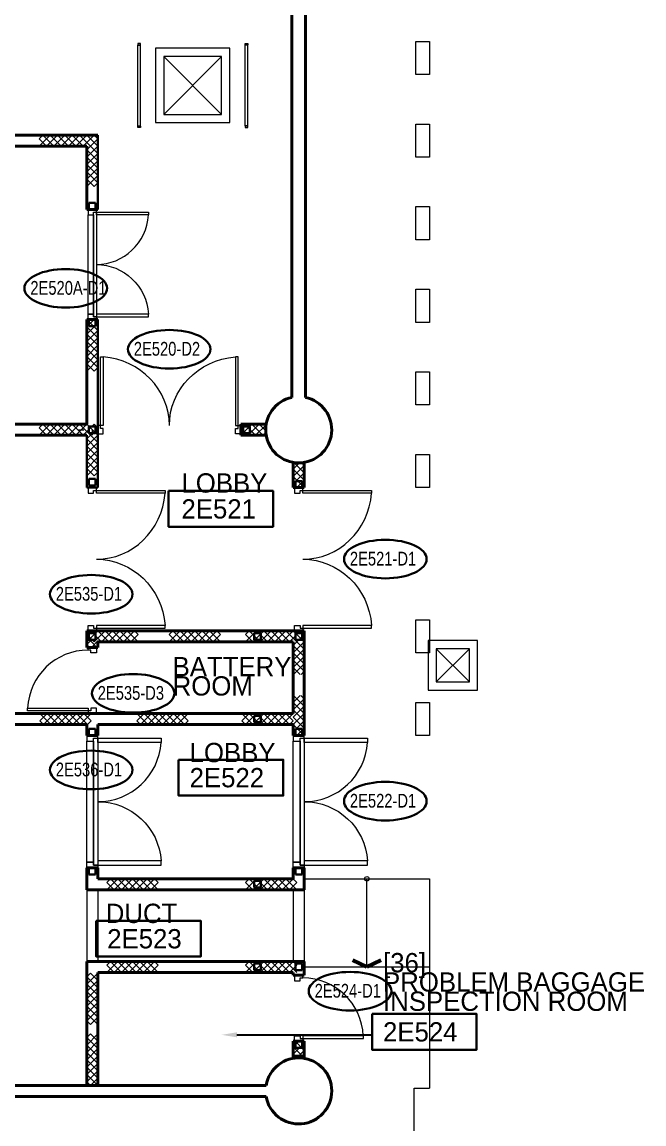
# Model space of a CAD drawing. Header units: metres. Extents: x 1807 to 3745, y 842 to 1968.
# Drawn here: x 3372.97 to 3384.27, y 1391.4 to 1411.4 of the extents above; entities that cross this region are included whole.
import ezdxf
from ezdxf import colors
from ezdxf.entities.mleader import LeaderData, LeaderLine
from ezdxf.enums import TextEntityAlignment as Align
from ezdxf.math import Vec2, Vec3

# ---------------------------------------------------------------- set-up
doc = ezdxf.new("R2010")
doc.units = ezdxf.units.M
doc.header["$MEASUREMENT"] = 0
doc.linetypes.add('DGN1', pattern=[7.299439, 0, -7.299439])
doc.layers.get('0').update_dxf_attribs({"lineweight": 0})
for name, color, linetype, lineweight in [('Level 1', 7, 'Continuous', 0), ('Level 31', 7, 'Continuous', 0), ('Level 33', 7, 'Continuous', 0), ('Primary Door', 7, 'Continuous', 0), ('TRIRIGA DOOR BOX', 7, 'Continuous', 0)]:
    doc.layers.add(name, color=color, linetype=linetype, lineweight=lineweight)
doc.styles.add('Style-CHAR_FAST_FONT', font='CHAR_FAST_FONT.shx', dxfattribs={"height": 0.2})

# ---------------------------------------------------------------- blocks, each defined once
blk = doc.blocks.new('AnonymusCell_92')
at = {"layer": 'Primary Door', "color": 7, "linetype": 'Continuous', "lineweight": 30}
blk.add_ellipse((0, 0), major_axis=(0.75, 0), ratio=0.466667, dxfattribs=at)
at = {"layer": 'Primary Door', "color": 7, "linetype": 'Continuous', "lineweight": 30, "style": 'Style-CHAR_FAST_FONT', "width": 0.799986}
blk.add_text('2E520A-D1', height=0.25, dxfattribs=at).set_placement((-0.643, 0.133), align=Align.TOP_LEFT)
blk = doc.blocks.new('AnonymusCell_94')
at = {"layer": 'Primary Door', "color": 7, "linetype": 'Continuous', "lineweight": 30}
blk.add_ellipse((0, 0), major_axis=(0.75, 0), ratio=0.466667, dxfattribs=at)
at = {"layer": 'Primary Door', "color": 7, "linetype": 'Continuous', "lineweight": 30, "style": 'Style-CHAR_FAST_FONT', "width": 0.799986}
blk.add_text('2E520-D2', height=0.25, dxfattribs=at).set_placement((-0.643, 0.133), align=Align.TOP_LEFT)
blk = doc.blocks.new('AnonymusCell_114')
at = {"layer": 'Primary Door', "color": 7, "linetype": 'Continuous', "lineweight": 30}
blk.add_ellipse((0, 0), major_axis=(0.75, 0), ratio=0.466667, dxfattribs=at)
at = {"layer": 'Primary Door', "color": 7, "linetype": 'Continuous', "lineweight": 30, "style": 'Style-CHAR_FAST_FONT', "width": 0.799986}
blk.add_text('2E536-D1', height=0.25, dxfattribs=at).set_placement((-0.643, 0.133), align=Align.TOP_LEFT)
blk = doc.blocks.new('AnonymusCell_116')
at = {"layer": 'Primary Door', "color": 7, "linetype": 'Continuous', "lineweight": 30}
blk.add_ellipse((0, 0), major_axis=(0.75, 0), ratio=0.466667, dxfattribs=at)
at = {"layer": 'Primary Door', "color": 7, "linetype": 'Continuous', "lineweight": 30, "style": 'Style-CHAR_FAST_FONT', "width": 0.799986}
blk.add_text('2E522-D1', height=0.25, dxfattribs=at).set_placement((-0.643, 0.133), align=Align.TOP_LEFT)
blk = doc.blocks.new('AnonymusCell_118')
at = {"layer": 'Primary Door', "color": 7, "linetype": 'Continuous', "lineweight": 30}
blk.add_ellipse((0, 0), major_axis=(0.75, 0), ratio=0.466667, dxfattribs=at)
at = {"layer": 'Primary Door', "color": 7, "linetype": 'Continuous', "lineweight": 30, "style": 'Style-CHAR_FAST_FONT', "width": 0.799986}
blk.add_text('2E521-D1', height=0.25, dxfattribs=at).set_placement((-0.643, 0.133), align=Align.TOP_LEFT)
blk = doc.blocks.new('AnonymusCell_120')
at = {"layer": 'Primary Door', "color": 7, "linetype": 'Continuous', "lineweight": 30}
blk.add_ellipse((0, 0), major_axis=(0.75, 0), ratio=0.466667, dxfattribs=at)
at = {"layer": 'Primary Door', "color": 7, "linetype": 'Continuous', "lineweight": 30, "style": 'Style-CHAR_FAST_FONT', "width": 0.799986}
blk.add_text('2E535-D1', height=0.25, dxfattribs=at).set_placement((-0.643, 0.133), align=Align.TOP_LEFT)
blk = doc.blocks.new('AnonymusCell_122')
at = {"layer": 'Primary Door', "color": 7, "linetype": 'Continuous', "lineweight": 30}
blk.add_ellipse((0, 0), major_axis=(0.75, 0), ratio=0.466667, dxfattribs=at)
at = {"layer": 'Primary Door', "color": 7, "linetype": 'Continuous', "lineweight": 30, "style": 'Style-CHAR_FAST_FONT', "width": 0.799986}
blk.add_text('2E535-D3', height=0.25, dxfattribs=at).set_placement((-0.643, 0.133), align=Align.TOP_LEFT)
blk = doc.blocks.new('AnonymusCell_124')
at = {"layer": 'Primary Door', "color": 7, "linetype": 'Continuous', "lineweight": 30}
blk.add_ellipse((0, 0), major_axis=(0.75, 0), ratio=0.466667, dxfattribs=at)
at = {"layer": 'Primary Door', "color": 7, "linetype": 'Continuous', "lineweight": 30, "style": 'Style-CHAR_FAST_FONT', "width": 0.799986}
blk.add_text('2E524-D1', height=0.25, dxfattribs=at).set_placement((-0.643, 0.133), align=Align.TOP_LEFT)

msp = doc.modelspace()

# ---------------------------------------------------------------- linework, layer by layer
at = {"layer": 'Level 1', "color": 7, "linetype": 'Continuous', "lineweight": 40}
for p, q in [((3377.875, 1404.587), (3377.875, 1415.413)), ((3378.125, 1415.413), (3378.125, 1404.587)), ((3374.35, 1409.35), (3365.15, 1409.35)), ((3374.15, 1409.15), (3365.35, 1409.15)), ((3374.15, 1408), (3374.15, 1409.15)), ((3374.15, 1408), (3374.35, 1408)), ((3374.15, 1404.1), (3374.15, 1406)), ((3374.15, 1406), (3374.35, 1406)), ((3366.6, 1404.1), (3374.15, 1404.1)), ((3376.95, 1404.1), (3376.95, 1403.9)), ((3377.4, 1404.1), (3376.95, 1404.1)), ((3377.4, 1404.1), (3377.4, 1403.9)), ((3366.6, 1403.9), (3374.15, 1403.9)), ((3377.4, 1403.9), (3376.95, 1403.9)), ((3377.9, 1403.4), (3378.1, 1403.4)), ((3377.9, 1403.4), (3377.9, 1402.95)), ((3378.1, 1403.4), (3378.1, 1402.95)), ((3377.9, 1402.95), (3378.1, 1402.95)), ((3374.15, 1400.35), (3374.15, 1400.05)), ((3374.15, 1400.35), (3378.1, 1400.35)), ((3378.1, 1400.35), (3378.1, 1398.45)), ((3374.35, 1400.15), (3374.35, 1400.05)), ((3374.35, 1400.15), (3377.9, 1400.15)), ((3377.9, 1400.15), (3377.9, 1398.85)), ((3374.15, 1400.05), (3374.35, 1400.05)), ((3356.35, 1398.85), (3374.487, 1398.85)), ((3374.35, 1398.85), (3377.9, 1398.85)), ((3356.15, 1398.65), (3374.15, 1398.65)), ((3374.15, 1398.65), (3374.15, 1398.45)), ((3374.35, 1398.65), (3377.9, 1398.65)), ((3374.35, 1398.65), (3374.35, 1398.45)), ((3377.9, 1398.65), (3377.9, 1398.45)), ((3374.15, 1398.45), (3374.35, 1398.45)), ((3377.9, 1398.45), (3378.1, 1398.45)), ((3374.15, 1396.05), (3374.35, 1396.05)), ((3374.15, 1395.65), (3374.15, 1396.05)), ((3374.35, 1396.05), (3374.35, 1395.85)), ((3377.9, 1396.05), (3378.1, 1396.05)), ((3377.9, 1396.05), (3377.9, 1395.85)), ((3378.1, 1396.05), (3378.1, 1395.65)), ((3374.35, 1395.85), (3377.9, 1395.85)), ((3374.15, 1395.65), (3378.1, 1395.65)), ((3374.15, 1394.35), (3378.1, 1394.35)), ((3374.15, 1392.1), (3374.15, 1394.35)), ((3378.1, 1394.35), (3378.1, 1394.1)), ((3374.35, 1394.15), (3377.9, 1394.15)), ((3374.35, 1392.1), (3374.35, 1394.15)), ((3377.9, 1394.15), (3377.9, 1394.1)), ((3377.9, 1394.1), (3378.1, 1394.1)), ((3378.1, 1392.9), (3377.9, 1392.9)), ((3377.9, 1392.6), (3377.9, 1392.9)), ((3378.1, 1392.6), (3378.1, 1392.9)), ((3377.9, 1392.631), (3378.1, 1392.631)), ((3378.1, 1392.6), (3377.9, 1392.6)), ((3377.408, 1392.1), (3366.592, 1392.1)), ((3374.35, 1392.1), (3374.15, 1392.1)), ((3377.408, 1391.9), (3366.592, 1391.9))]:
    msp.add_line(p, q, dxfattribs=at)
at = {"layer": 'Level 1', "color": 7, "linetype": 'Continuous', "lineweight": 13}
for p, q in [((3375.125, 1411.012), (3375.075, 1411.012)), ((3375.075, 1411.012), (3375.075, 1410.987)), ((3375.075, 1410.987), (3375.125, 1410.987)), ((3375.075, 1409.517), (3375.075, 1410.982)), ((3375.075, 1410.982), (3375.125, 1410.982)), ((3375.125, 1410.987), (3375.125, 1411.012)), ((3375.125, 1409.517), (3375.125, 1410.982)), ((3376.75, 1410.925), (3375.4, 1410.925)), ((3375.4, 1410.925), (3375.4, 1409.575)), ((3376.75, 1409.575), (3376.75, 1410.925)), ((3377.025, 1410.987), (3377.025, 1411.012)), ((3377.025, 1411.012), (3377.075, 1411.012)), ((3377.075, 1410.987), (3377.025, 1410.987)), ((3377.025, 1409.517), (3377.025, 1410.982)), ((3377.075, 1410.982), (3377.025, 1410.982)), ((3377.075, 1411.012), (3377.075, 1410.987)), ((3377.075, 1409.517), (3377.075, 1410.982)), ((3376.6, 1410.775), (3375.55, 1410.775)), ((3375.55, 1410.775), (3375.55, 1409.725)), ((3376.6, 1409.725), (3376.6, 1410.775)), ((3375.55, 1409.725), (3376.6, 1409.725)), ((3375.075, 1409.517), (3375.125, 1409.517)), ((3375.075, 1409.512), (3375.125, 1409.512)), ((3375.075, 1409.487), (3375.075, 1409.512)), ((3375.125, 1409.487), (3375.075, 1409.487)), ((3375.125, 1409.512), (3375.125, 1409.487)), ((3375.4, 1409.575), (3376.75, 1409.575)), ((3377.075, 1409.517), (3377.025, 1409.517)), ((3377.075, 1409.512), (3377.025, 1409.512)), ((3377.025, 1409.512), (3377.025, 1409.487)), ((3377.025, 1409.487), (3377.075, 1409.487)), ((3377.075, 1409.487), (3377.075, 1409.512)), ((3381.1, 1400.025), (3380.5, 1400.025)), ((3380.5, 1400.025), (3380.5, 1399.425)), ((3381.1, 1399.425), (3381.1, 1400.025)), ((3380.5, 1399.425), (3381.1, 1399.425))]:
    msp.add_line(p, q, dxfattribs=at)
at = {"layer": 'Level 1', "color": 7, "linetype": 'Continuous', "lineweight": 0}
for p, q in [((3380.125, 1411.05), (3380.375, 1411.05)), ((3380.125, 1410.45), (3380.125, 1411.05)), ((3380.375, 1411.05), (3380.375, 1410.45)), ((3376.6, 1409.725), (3375.55, 1410.775)), ((3375.55, 1409.725), (3376.6, 1410.775)), ((3380.375, 1410.45), (3380.125, 1410.45)), ((3380.125, 1409.55), (3380.375, 1409.55)), ((3380.125, 1408.95), (3380.125, 1409.55)), ((3380.375, 1409.55), (3380.375, 1408.95)), ((3373.283, 1409.15), (3373.483, 1409.35)), ((3373.35, 1409.35), (3373.283, 1409.283)), ((3373.283, 1409.283), (3373.417, 1409.15)), ((3373.55, 1409.15), (3373.35, 1409.35)), ((3373.417, 1409.15), (3373.617, 1409.35)), ((3373.483, 1409.35), (3373.683, 1409.15)), ((3373.75, 1409.35), (3373.55, 1409.15)), ((3373.617, 1409.35), (3373.817, 1409.15)), ((3373.683, 1409.15), (3373.883, 1409.35)), ((3373.95, 1409.15), (3373.75, 1409.35)), ((3373.817, 1409.15), (3374.017, 1409.35)), ((3373.883, 1409.35), (3374.083, 1409.15)), ((3374.15, 1409.35), (3373.95, 1409.15)), ((3374.017, 1409.35), (3374.217, 1409.15)), ((3374.083, 1409.15), (3374.217, 1409.283)), ((3374.15, 1409.35), (3374.35, 1409.15)), ((3374.283, 1409.35), (3374.15, 1409.217)), ((3374.217, 1409.283), (3374.15, 1409.35)), ((3374.15, 1409.083), (3374.35, 1409.283)), ((3374.35, 1409.283), (3374.283, 1409.35)), ((3374.15, 1409.217), (3374.35, 1409.017)), ((3374.35, 1409.15), (3374.15, 1408.95)), ((3374.35, 1408.883), (3374.15, 1409.083)), ((3374.35, 1409.017), (3374.15, 1408.817)), ((3374.15, 1408.95), (3374.35, 1408.75)), ((3374.15, 1408.683), (3374.35, 1408.883)), ((3380.375, 1408.95), (3380.125, 1408.95)), ((3374.15, 1408.817), (3374.35, 1408.617)), ((3374.35, 1408.75), (3374.15, 1408.55)), ((3374.35, 1408.483), (3374.15, 1408.683)), ((3374.35, 1408.617), (3374.15, 1408.417)), ((3374.15, 1408.55), (3374.283, 1408.417)), ((3374.283, 1408.417), (3374.35, 1408.483)), ((3374.325, 1408), (3374.175, 1408)), ((3374.175, 1408), (3374.175, 1407.9)), ((3374.325, 1408), (3374.175, 1408)), ((3374.175, 1408), (3374.175, 1407.9)), ((3374.175, 1407.9), (3374.275, 1407.9)), ((3374.175, 1407.9), (3374.275, 1407.9)), ((3374.175, 1406.1), (3374.175, 1407.9)), ((3374.175, 1407.9), (3374.275, 1407.9)), ((3374.275, 1407.9), (3374.275, 1407.95)), ((3374.275, 1407.95), (3374.325, 1407.95)), ((3374.275, 1407.9), (3374.275, 1407.95)), ((3374.275, 1407.95), (3374.325, 1407.95)), ((3374.275, 1406.05), (3374.275, 1407.95)), ((3374.275, 1407.95), (3374.325, 1407.95)), ((3374.275, 1407.9), (3374.275, 1406.1)), ((3374.325, 1407.95), (3374.325, 1408)), ((3374.325, 1407.95), (3374.325, 1408)), ((3374.325, 1407.95), (3375.273, 1407.95)), ((3374.325, 1407.9), (3374.325, 1407.95)), ((3374.325, 1407.95), (3374.325, 1406.05)), ((3375.273, 1407.9), (3374.325, 1407.9)), ((3375.273, 1407.95), (3375.273, 1407.9)), ((3380.125, 1408.05), (3380.375, 1408.05)), ((3380.125, 1407.45), (3380.125, 1408.05)), ((3380.375, 1408.05), (3380.375, 1407.45)), ((3380.375, 1407.45), (3380.125, 1407.45)), ((3380.125, 1406.55), (3380.375, 1406.55)), ((3380.125, 1405.95), (3380.125, 1406.55)), ((3380.375, 1406.55), (3380.375, 1405.95)), ((3374.175, 1406), (3374.175, 1406.1)), ((3374.175, 1406.1), (3374.275, 1406.1)), ((3374.175, 1406), (3374.175, 1406.1)), ((3374.175, 1406.1), (3374.275, 1406.1)), ((3374.275, 1406.1), (3374.175, 1406.1)), ((3374.275, 1406.1), (3374.275, 1406.05)), ((3374.275, 1406.1), (3374.275, 1406.05)), ((3375.273, 1406.1), (3374.325, 1406.1)), ((3374.325, 1406.1), (3374.325, 1406.05)), ((3375.273, 1406.05), (3375.273, 1406.1)), ((3374.15, 1406), (3374.35, 1405.8)), ((3374.283, 1406), (3374.15, 1405.867)), ((3374.15, 1405.733), (3374.35, 1405.933)), ((3374.325, 1406), (3374.175, 1406)), ((3374.325, 1406), (3374.175, 1406)), ((3374.275, 1406.05), (3374.325, 1406.05)), ((3374.275, 1406.05), (3374.325, 1406.05)), ((3374.325, 1406.05), (3374.275, 1406.05)), ((3374.35, 1405.933), (3374.283, 1406)), ((3374.325, 1406.05), (3374.325, 1406)), ((3374.325, 1406.05), (3375.273, 1406.05)), ((3374.325, 1406.05), (3374.325, 1406)), ((3380.375, 1405.95), (3380.125, 1405.95)), ((3374.15, 1405.867), (3374.35, 1405.667)), ((3374.35, 1405.8), (3374.15, 1405.6)), ((3374.35, 1405.533), (3374.15, 1405.733)), ((3374.35, 1405.667), (3374.15, 1405.467)), ((3374.15, 1405.6), (3374.35, 1405.4)), ((3374.15, 1405.333), (3374.35, 1405.533)), ((3374.15, 1405.467), (3374.35, 1405.267)), ((3374.35, 1405.4), (3374.15, 1405.2)), ((3374.35, 1405.133), (3374.15, 1405.333)), ((3374.4, 1404.075), (3374.4, 1405.323)), ((3374.4, 1405.323), (3374.45, 1405.323)), ((3374.45, 1405.323), (3374.45, 1404.075)), ((3376.9, 1405.323), (3376.85, 1405.323)), ((3376.85, 1405.323), (3376.85, 1404.075)), ((3376.9, 1404.075), (3376.9, 1405.323)), ((3374.35, 1405.267), (3374.15, 1405.067)), ((3374.15, 1405.2), (3374.283, 1405.067)), ((3374.283, 1405.067), (3374.35, 1405.133)), ((3380.125, 1405.05), (3380.375, 1405.05)), ((3380.125, 1404.45), (3380.125, 1405.05)), ((3380.375, 1405.05), (3380.375, 1404.45)), ((3380.375, 1404.45), (3380.125, 1404.45)), ((3373.283, 1403.9), (3373.483, 1404.1)), ((3373.35, 1404.1), (3373.283, 1404.033)), ((3373.55, 1403.9), (3373.35, 1404.1)), ((3373.417, 1403.9), (3373.617, 1404.1)), ((3373.483, 1404.1), (3373.683, 1403.9)), ((3373.75, 1404.1), (3373.55, 1403.9)), ((3373.617, 1404.1), (3373.817, 1403.9)), ((3373.683, 1403.9), (3373.883, 1404.1)), ((3373.95, 1403.9), (3373.75, 1404.1)), ((3373.817, 1403.9), (3374.017, 1404.1)), ((3373.883, 1404.1), (3374.083, 1403.9)), ((3374.15, 1404.1), (3373.95, 1403.9)), ((3374.017, 1404.1), (3374.217, 1403.9)), ((3374.15, 1404.1), (3374.35, 1403.9)), ((3374.283, 1404.1), (3374.15, 1403.967)), ((3374.217, 1404.033), (3374.15, 1404.1)), ((3374.35, 1404.033), (3374.283, 1404.1)), ((3374.35, 1404.075), (3374.35, 1403.925)), ((3374.4, 1404.075), (3374.35, 1404.075)), ((3374.4, 1404.025), (3374.4, 1404.075)), ((3374.45, 1404.075), (3374.4, 1404.075)), ((3376.85, 1404.075), (3376.9, 1404.075)), ((3376.9, 1404.025), (3376.9, 1404.075)), ((3376.9, 1404.075), (3376.95, 1404.075)), ((3376.95, 1403.9), (3377.15, 1404.1)), ((3377.017, 1404.1), (3376.95, 1404.033)), ((3376.95, 1404.075), (3376.95, 1403.925)), ((3377.217, 1403.9), (3377.017, 1404.1)), ((3377.083, 1403.9), (3377.283, 1404.1)), ((3377.15, 1404.1), (3377.35, 1403.9)), ((3377.4, 1404.083), (3377.217, 1403.9)), ((3377.283, 1404.1), (3377.4, 1403.983)), ((3373.283, 1404.033), (3373.417, 1403.9)), ((3374.083, 1403.9), (3374.217, 1404.033)), ((3374.15, 1403.833), (3374.35, 1404.033)), ((3374.15, 1403.967), (3374.35, 1403.767)), ((3374.35, 1403.9), (3374.15, 1403.7)), ((3374.35, 1403.925), (3374.45, 1403.925)), ((3374.45, 1404.025), (3374.4, 1404.025)), ((3374.45, 1403.925), (3374.45, 1404.025)), ((3376.85, 1403.925), (3376.85, 1404.025)), ((3376.85, 1404.025), (3376.9, 1404.025)), ((3376.95, 1403.925), (3376.85, 1403.925)), ((3376.95, 1404.033), (3377.083, 1403.9)), ((3377.35, 1403.9), (3377.4, 1403.95)), ((3374.35, 1403.633), (3374.15, 1403.833)), ((3374.35, 1403.767), (3374.15, 1403.567)), ((3374.15, 1403.7), (3374.35, 1403.5)), ((3374.15, 1403.433), (3374.35, 1403.633)), ((3374.15, 1403.567), (3374.35, 1403.367)), ((3374.35, 1403.5), (3374.15, 1403.3)), ((3380.125, 1403.55), (3380.375, 1403.55)), ((3380.125, 1402.95), (3380.125, 1403.55)), ((3380.375, 1403.55), (3380.375, 1402.95)), ((3374.35, 1403.233), (3374.15, 1403.433)), ((3374.35, 1403.367), (3374.15, 1403.167)), ((3374.15, 1403.3), (3374.283, 1403.167)), ((3377.9, 1403.283), (3378.017, 1403.4)), ((3377.9, 1403.15), (3378.1, 1403.35)), ((3378.1, 1403.083), (3377.9, 1403.283)), ((3377.917, 1403.4), (3378.1, 1403.217)), ((3378.1, 1403.35), (3378.05, 1403.4)), ((3374.283, 1403.167), (3374.35, 1403.233)), ((3378.1, 1403.217), (3377.9, 1403.017)), ((3378.1, 1402.95), (3377.9, 1403.15)), ((3377.967, 1402.95), (3378.1, 1403.083)), ((3374.325, 1402.95), (3374.175, 1402.95)), ((3374.175, 1402.95), (3374.175, 1402.85)), ((3374.275, 1402.85), (3374.275, 1402.9)), ((3374.275, 1402.9), (3374.325, 1402.9)), ((3374.325, 1402.9), (3374.325, 1402.95)), ((3374.325, 1402.9), (3375.573, 1402.9)), ((3374.325, 1402.85), (3374.325, 1402.9)), ((3375.573, 1402.9), (3375.573, 1402.85)), ((3377.9, 1403.017), (3377.967, 1402.95)), ((3378.075, 1402.95), (3377.925, 1402.95)), ((3377.925, 1402.95), (3377.925, 1402.85)), ((3378.025, 1402.85), (3378.025, 1402.9)), ((3378.025, 1402.9), (3378.075, 1402.9)), ((3378.075, 1402.9), (3378.075, 1402.95)), ((3378.075, 1402.9), (3379.323, 1402.9)), ((3378.075, 1402.85), (3378.075, 1402.9)), ((3379.323, 1402.9), (3379.323, 1402.85)), ((3380.375, 1402.95), (3380.125, 1402.95)), ((3374.175, 1402.85), (3374.275, 1402.85)), ((3375.573, 1402.85), (3374.325, 1402.85)), ((3377.925, 1402.85), (3378.025, 1402.85)), ((3379.323, 1402.85), (3378.075, 1402.85)), ((3380.125, 1400.55), (3380.375, 1400.55)), ((3380.125, 1399.95), (3380.125, 1400.55)), ((3380.375, 1400.55), (3380.375, 1399.95)), ((3374.15, 1400.15), (3374.35, 1400.35)), ((3374.217, 1400.35), (3374.15, 1400.283)), ((3374.15, 1400.283), (3374.283, 1400.15)), ((3374.175, 1400.35), (3374.175, 1400.45)), ((3374.175, 1400.45), (3374.275, 1400.45)), ((3374.325, 1400.35), (3374.175, 1400.35)), ((3374.417, 1400.15), (3374.217, 1400.35)), ((3374.275, 1400.45), (3374.275, 1400.4)), ((3374.275, 1400.4), (3374.325, 1400.4)), ((3374.283, 1400.15), (3374.483, 1400.35)), ((3375.573, 1400.45), (3374.325, 1400.45)), ((3374.325, 1400.45), (3374.325, 1400.4)), ((3374.325, 1400.4), (3374.325, 1400.35)), ((3374.325, 1400.4), (3375.573, 1400.4)), ((3374.35, 1400.35), (3374.55, 1400.15)), ((3374.617, 1400.35), (3374.417, 1400.15)), ((3374.483, 1400.35), (3374.683, 1400.15)), ((3374.55, 1400.15), (3374.75, 1400.35)), ((3374.817, 1400.15), (3374.617, 1400.35)), ((3374.683, 1400.15), (3374.883, 1400.35)), ((3374.75, 1400.35), (3374.95, 1400.15)), ((3375.017, 1400.35), (3374.817, 1400.15)), ((3374.883, 1400.35), (3375.083, 1400.15)), ((3374.95, 1400.15), (3375.083, 1400.283)), ((3375.083, 1400.283), (3375.017, 1400.35)), ((3375.573, 1400.4), (3375.573, 1400.45)), ((3375.644, 1400.15), (3375.844, 1400.35)), ((3375.711, 1400.35), (3375.644, 1400.283)), ((3375.644, 1400.283), (3375.778, 1400.15)), ((3375.911, 1400.15), (3375.711, 1400.35)), ((3375.778, 1400.15), (3375.978, 1400.35)), ((3375.844, 1400.35), (3376.044, 1400.15)), ((3376.111, 1400.35), (3375.911, 1400.15)), ((3375.978, 1400.35), (3376.178, 1400.15)), ((3376.044, 1400.15), (3376.244, 1400.35)), ((3376.311, 1400.15), (3376.111, 1400.35)), ((3376.178, 1400.15), (3376.378, 1400.35)), ((3376.244, 1400.35), (3376.444, 1400.15)), ((3376.511, 1400.35), (3376.311, 1400.15)), ((3376.378, 1400.35), (3376.578, 1400.15)), ((3376.444, 1400.15), (3376.578, 1400.283)), ((3376.578, 1400.283), (3376.511, 1400.35)), ((3377.033, 1400.15), (3377.233, 1400.35)), ((3377.1, 1400.35), (3377.033, 1400.283)), ((3377.033, 1400.283), (3377.167, 1400.15)), ((3377.3, 1400.15), (3377.1, 1400.35)), ((3377.167, 1400.15), (3377.367, 1400.35)), ((3377.233, 1400.35), (3377.433, 1400.15)), ((3377.5, 1400.35), (3377.3, 1400.15)), ((3377.367, 1400.35), (3377.567, 1400.15)), ((3377.433, 1400.15), (3377.633, 1400.35)), ((3377.7, 1400.15), (3377.5, 1400.35)), ((3377.567, 1400.15), (3377.767, 1400.35)), ((3377.633, 1400.35), (3377.833, 1400.15)), ((3377.9, 1400.35), (3377.7, 1400.15)), ((3377.767, 1400.35), (3377.967, 1400.15)), ((3377.833, 1400.15), (3377.967, 1400.283)), ((3377.967, 1400.283), (3377.9, 1400.35)), ((3377.9, 1400.35), (3378.1, 1400.15)), ((3378.033, 1400.35), (3377.9, 1400.217)), ((3377.9, 1400.083), (3378.1, 1400.283)), ((3377.925, 1400.35), (3377.925, 1400.45)), ((3377.925, 1400.45), (3378.025, 1400.45)), ((3378.075, 1400.35), (3377.925, 1400.35)), ((3378.025, 1400.45), (3378.025, 1400.4)), ((3378.025, 1400.4), (3378.075, 1400.4)), ((3378.1, 1400.283), (3378.033, 1400.35)), ((3379.323, 1400.45), (3378.075, 1400.45)), ((3378.075, 1400.45), (3378.075, 1400.4)), ((3378.075, 1400.4), (3378.075, 1400.35)), ((3378.075, 1400.4), (3379.323, 1400.4)), ((3379.323, 1400.4), (3379.323, 1400.45)), ((3374.217, 1400.167), (3374.15, 1400.1)), ((3374.15, 1400.1), (3374.2, 1400.05)), ((3374.333, 1400.05), (3374.217, 1400.167)), ((3374.233, 1400.05), (3374.35, 1400.167)), ((3377.9, 1400.217), (3378.1, 1400.017)), ((3378.1, 1400.15), (3377.9, 1399.95)), ((3378.1, 1399.883), (3377.9, 1400.083)), ((3381.25, 1400.175), (3380.35, 1400.175)), ((3380.35, 1400.175), (3380.35, 1399.275)), ((3381.25, 1399.275), (3381.25, 1400.175)), ((3374.175, 1400.05), (3374.325, 1400.05)), ((3374.175, 1400), (3374.175, 1400.05)), ((3374.225, 1400), (3374.175, 1400)), ((3374.225, 1399.95), (3374.225, 1400)), ((3374.325, 1399.95), (3374.225, 1399.95)), ((3374.325, 1400.05), (3374.325, 1399.95)), ((3378.1, 1400.017), (3377.9, 1399.817)), ((3377.9, 1399.95), (3378.1, 1399.75)), ((3377.9, 1399.683), (3378.1, 1399.883)), ((3380.375, 1399.95), (3380.125, 1399.95)), ((3380.5, 1399.425), (3381.1, 1400.025)), ((3381.1, 1399.425), (3380.5, 1400.025)), ((3377.9, 1399.817), (3378.1, 1399.617)), ((3378.025, 1399.558), (3377.9, 1399.683)), ((3378.1, 1399.75), (3377.908, 1399.558)), ((3378.1, 1399.617), (3378.042, 1399.558)), ((3380.35, 1399.275), (3381.25, 1399.275)), ((3377.9, 1399.05), (3378.026, 1399.176)), ((3378.1, 1399.117), (3377.9, 1398.917)), ((3378.1, 1398.983), (3377.907, 1399.176)), ((3378.04, 1399.176), (3378.1, 1399.117)), ((3373.075, 1398.9), (3373.075, 1398.95)), ((3373.075, 1398.95), (3374.175, 1398.95)), ((3374.175, 1398.9), (3373.075, 1398.9)), ((3374.175, 1398.95), (3374.175, 1398.9)), ((3374.225, 1398.9), (3374.175, 1398.9)), ((3374.175, 1398.9), (3374.175, 1398.85)), ((3374.325, 1398.95), (3374.225, 1398.95)), ((3374.225, 1398.95), (3374.225, 1398.9)), ((3374.325, 1398.85), (3374.325, 1398.95)), ((3378.1, 1398.85), (3377.9, 1399.05)), ((3377.9, 1398.783), (3378.1, 1398.983)), ((3377.9, 1398.917), (3378.1, 1398.717)), ((3380.125, 1399.05), (3380.375, 1399.05)), ((3380.125, 1398.45), (3380.125, 1399.05)), ((3380.375, 1399.05), (3380.375, 1398.45)), ((3373.429, 1398.85), (3373.296, 1398.717)), ((3373.496, 1398.65), (3373.296, 1398.85)), ((3373.296, 1398.717), (3373.363, 1398.65)), ((3373.363, 1398.65), (3373.563, 1398.85)), ((3373.629, 1398.65), (3373.429, 1398.85)), ((3373.696, 1398.85), (3373.496, 1398.65)), ((3373.563, 1398.85), (3373.763, 1398.65)), ((3373.829, 1398.85), (3373.629, 1398.65)), ((3373.896, 1398.65), (3373.696, 1398.85)), ((3373.763, 1398.65), (3373.963, 1398.85)), ((3374.029, 1398.65), (3373.829, 1398.85)), ((3374.096, 1398.85), (3373.896, 1398.65)), ((3373.963, 1398.85), (3374.163, 1398.65)), ((3374.229, 1398.85), (3374.029, 1398.65)), ((3374.229, 1398.717), (3374.096, 1398.85)), ((3374.163, 1398.65), (3374.229, 1398.717)), ((3374.175, 1398.85), (3374.325, 1398.85)), ((3375.19, 1398.85), (3375.057, 1398.717)), ((3375.257, 1398.65), (3375.057, 1398.85)), ((3375.057, 1398.717), (3375.124, 1398.65)), ((3375.124, 1398.65), (3375.324, 1398.85)), ((3375.39, 1398.65), (3375.19, 1398.85)), ((3375.457, 1398.85), (3375.257, 1398.65)), ((3375.324, 1398.85), (3375.524, 1398.65)), ((3375.59, 1398.85), (3375.39, 1398.65)), ((3375.657, 1398.65), (3375.457, 1398.85)), ((3375.524, 1398.65), (3375.724, 1398.85)), ((3375.79, 1398.65), (3375.59, 1398.85)), ((3375.857, 1398.85), (3375.657, 1398.65)), ((3375.724, 1398.85), (3375.924, 1398.65)), ((3375.99, 1398.85), (3375.79, 1398.65)), ((3375.99, 1398.717), (3375.857, 1398.85)), ((3375.924, 1398.65), (3375.99, 1398.717)), ((3377.1, 1398.85), (3376.967, 1398.717)), ((3377.167, 1398.65), (3376.967, 1398.85)), ((3376.967, 1398.717), (3377.033, 1398.65)), ((3377.033, 1398.65), (3377.233, 1398.85)), ((3377.3, 1398.65), (3377.1, 1398.85)), ((3377.367, 1398.85), (3377.167, 1398.65)), ((3377.233, 1398.85), (3377.433, 1398.65)), ((3377.5, 1398.85), (3377.3, 1398.65)), ((3377.567, 1398.65), (3377.367, 1398.85)), ((3377.433, 1398.65), (3377.633, 1398.85)), ((3377.7, 1398.65), (3377.5, 1398.85)), ((3377.767, 1398.85), (3377.567, 1398.65)), ((3377.633, 1398.85), (3377.833, 1398.65)), ((3377.9, 1398.85), (3377.7, 1398.65)), ((3377.9, 1398.717), (3377.767, 1398.85)), ((3377.833, 1398.65), (3377.9, 1398.717)), ((3377.9, 1398.65), (3378.1, 1398.85)), ((3378.1, 1398.583), (3377.9, 1398.783)), ((3378.1, 1398.717), (3377.9, 1398.517)), ((3378.1, 1398.45), (3377.9, 1398.65)), ((3377.9, 1398.517), (3377.967, 1398.45)), ((3377.967, 1398.45), (3378.1, 1398.583)), ((3374.35, 1398.45), (3374.15, 1398.45)), ((3374.15, 1398.45), (3374.15, 1398.35)), ((3374.35, 1398.45), (3374.15, 1398.45)), ((3374.15, 1398.45), (3374.15, 1398.35)), ((3374.15, 1398.35), (3374.275, 1398.35)), ((3374.15, 1398.35), (3374.275, 1398.35)), ((3374.15, 1396.15), (3374.15, 1398.35)), ((3374.15, 1398.35), (3374.275, 1398.35)), ((3374.275, 1398.35), (3374.275, 1398.4)), ((3374.275, 1398.4), (3374.35, 1398.4)), ((3374.275, 1398.35), (3374.275, 1398.4)), ((3374.275, 1398.4), (3374.35, 1398.4)), ((3374.275, 1396.1), (3374.275, 1398.4)), ((3374.275, 1398.4), (3374.35, 1398.4)), ((3374.275, 1398.35), (3374.275, 1396.15)), ((3374.35, 1398.4), (3374.35, 1398.45)), ((3374.35, 1398.4), (3374.35, 1398.45)), ((3374.35, 1398.4), (3375.5, 1398.4)), ((3374.35, 1398.325), (3374.35, 1398.4)), ((3374.35, 1398.4), (3374.35, 1396.1)), ((3375.5, 1398.325), (3374.35, 1398.325)), ((3375.5, 1398.4), (3375.5, 1398.325)), ((3378.1, 1398.45), (3377.9, 1398.45)), ((3377.9, 1398.45), (3377.9, 1398.35)), ((3378.1, 1398.45), (3377.9, 1398.45)), ((3377.9, 1398.45), (3377.9, 1398.35)), ((3377.9, 1398.35), (3378.025, 1398.35)), ((3377.9, 1398.35), (3378.025, 1398.35)), ((3377.9, 1396.15), (3377.9, 1398.35)), ((3377.9, 1398.35), (3378.025, 1398.35)), ((3378.025, 1398.35), (3378.025, 1398.4)), ((3378.025, 1398.4), (3378.1, 1398.4)), ((3378.025, 1398.35), (3378.025, 1398.4)), ((3378.025, 1398.4), (3378.1, 1398.4)), ((3378.025, 1396.1), (3378.025, 1398.4)), ((3378.025, 1398.4), (3378.1, 1398.4)), ((3378.025, 1398.35), (3378.025, 1396.15)), ((3378.1, 1398.4), (3378.1, 1398.45)), ((3378.1, 1398.4), (3378.1, 1398.45)), ((3378.1, 1398.4), (3379.25, 1398.4)), ((3378.1, 1398.325), (3378.1, 1398.4)), ((3378.1, 1398.4), (3378.1, 1396.1)), ((3379.25, 1398.325), (3378.1, 1398.325)), ((3379.25, 1398.4), (3379.25, 1398.325)), ((3380.375, 1398.45), (3380.125, 1398.45)), ((3374.15, 1396.05), (3374.15, 1396.15)), ((3374.15, 1396.15), (3374.275, 1396.15)), ((3374.15, 1396.05), (3374.15, 1396.15)), ((3374.15, 1396.15), (3374.275, 1396.15)), ((3374.275, 1396.15), (3374.15, 1396.15)), ((3374.275, 1396.15), (3374.275, 1396.1)), ((3374.275, 1396.15), (3374.275, 1396.1)), ((3374.275, 1396.1), (3374.35, 1396.1)), ((3374.275, 1396.1), (3374.35, 1396.1)), ((3374.35, 1396.1), (3374.275, 1396.1)), ((3375.5, 1396.175), (3374.35, 1396.175)), ((3374.35, 1396.175), (3374.35, 1396.1)), ((3374.35, 1396.1), (3374.35, 1396.05)), ((3374.35, 1396.1), (3375.5, 1396.1)), ((3374.35, 1396.1), (3374.35, 1396.05)), ((3375.5, 1396.1), (3375.5, 1396.175)), ((3377.9, 1396.05), (3377.9, 1396.15)), ((3377.9, 1396.15), (3378.025, 1396.15)), ((3377.9, 1396.05), (3377.9, 1396.15)), ((3377.9, 1396.15), (3378.025, 1396.15)), ((3378.025, 1396.15), (3377.9, 1396.15)), ((3378.025, 1396.15), (3378.025, 1396.1)), ((3378.025, 1396.15), (3378.025, 1396.1)), ((3378.025, 1396.1), (3378.1, 1396.1)), ((3378.025, 1396.1), (3378.1, 1396.1)), ((3378.1, 1396.1), (3378.025, 1396.1)), ((3379.25, 1396.175), (3378.1, 1396.175)), ((3378.1, 1396.175), (3378.1, 1396.1)), ((3378.1, 1396.1), (3378.1, 1396.05)), ((3378.1, 1396.1), (3379.25, 1396.1)), ((3378.1, 1396.1), (3378.1, 1396.05)), ((3379.25, 1396.1), (3379.25, 1396.175)), ((3374.35, 1396.05), (3374.15, 1396.05)), ((3374.35, 1396.05), (3374.15, 1396.05)), ((3378.1, 1396.05), (3377.9, 1396.05)), ((3378.1, 1396.05), (3377.9, 1396.05)), ((3374.514, 1395.65), (3374.714, 1395.85)), ((3374.581, 1395.85), (3374.514, 1395.783)), ((3374.514, 1395.783), (3374.647, 1395.65)), ((3374.781, 1395.65), (3374.581, 1395.85)), ((3374.647, 1395.65), (3374.847, 1395.85)), ((3374.714, 1395.85), (3374.914, 1395.65)), ((3374.981, 1395.85), (3374.781, 1395.65)), ((3374.847, 1395.85), (3375.047, 1395.65)), ((3374.914, 1395.65), (3375.114, 1395.85)), ((3375.181, 1395.65), (3374.981, 1395.85)), ((3375.047, 1395.65), (3375.247, 1395.85)), ((3375.114, 1395.85), (3375.314, 1395.65)), ((3375.381, 1395.85), (3375.181, 1395.65)), ((3375.247, 1395.85), (3375.447, 1395.65)), ((3375.314, 1395.65), (3375.447, 1395.783)), ((3375.447, 1395.783), (3375.381, 1395.85)), ((3377.033, 1395.65), (3377.233, 1395.85)), ((3377.1, 1395.85), (3377.033, 1395.783)), ((3377.033, 1395.783), (3377.167, 1395.65)), ((3377.3, 1395.65), (3377.1, 1395.85)), ((3377.167, 1395.65), (3377.367, 1395.85)), ((3377.233, 1395.85), (3377.433, 1395.65)), ((3377.5, 1395.85), (3377.3, 1395.65)), ((3377.367, 1395.85), (3377.567, 1395.65)), ((3377.433, 1395.65), (3377.633, 1395.85)), ((3377.7, 1395.65), (3377.5, 1395.85)), ((3377.567, 1395.65), (3377.767, 1395.85)), ((3377.633, 1395.85), (3377.833, 1395.65)), ((3377.9, 1395.85), (3377.7, 1395.65)), ((3377.767, 1395.85), (3377.967, 1395.65)), ((3377.833, 1395.65), (3377.967, 1395.783)), ((3377.967, 1395.783), (3377.9, 1395.85)), ((3378.1, 1395.85), (3380.375, 1395.85)), ((3379.238, 1394.25), (3379.238, 1395.85)), ((3380.375, 1395.85), (3380.375, 1392.05)), ((3374.15, 1395.65), (3374.15, 1394.35)), ((3374.35, 1395.65), (3374.35, 1394.35)), ((3377.9, 1395.65), (3377.9, 1394.35)), ((3378.1, 1395.65), (3378.1, 1394.35)), ((3374.514, 1394.15), (3374.714, 1394.35)), ((3374.581, 1394.35), (3374.514, 1394.283)), ((3374.514, 1394.283), (3374.647, 1394.15)), ((3374.781, 1394.15), (3374.581, 1394.35)), ((3374.647, 1394.15), (3374.847, 1394.35)), ((3374.714, 1394.35), (3374.914, 1394.15)), ((3374.981, 1394.35), (3374.781, 1394.15)), ((3374.847, 1394.35), (3375.047, 1394.15)), ((3374.914, 1394.15), (3375.114, 1394.35)), ((3375.181, 1394.15), (3374.981, 1394.35)), ((3375.047, 1394.15), (3375.247, 1394.35)), ((3375.114, 1394.35), (3375.314, 1394.15)), ((3375.381, 1394.35), (3375.181, 1394.15)), ((3375.247, 1394.35), (3375.447, 1394.15)), ((3375.314, 1394.15), (3375.447, 1394.283)), ((3375.447, 1394.283), (3375.381, 1394.35)), ((3377.033, 1394.15), (3377.233, 1394.35)), ((3377.1, 1394.35), (3377.033, 1394.283)), ((3377.033, 1394.283), (3377.167, 1394.15)), ((3377.3, 1394.15), (3377.1, 1394.35)), ((3377.167, 1394.15), (3377.367, 1394.35)), ((3377.233, 1394.35), (3377.433, 1394.15)), ((3377.5, 1394.35), (3377.3, 1394.15)), ((3377.367, 1394.35), (3377.567, 1394.15)), ((3377.433, 1394.15), (3377.633, 1394.35)), ((3377.7, 1394.15), (3377.5, 1394.35)), ((3377.567, 1394.15), (3377.767, 1394.35)), ((3377.633, 1394.35), (3377.833, 1394.15)), ((3377.9, 1394.35), (3377.7, 1394.15)), ((3377.767, 1394.35), (3377.967, 1394.15)), ((3377.833, 1394.15), (3377.967, 1394.283)), ((3377.967, 1394.283), (3377.9, 1394.35)), ((3374.217, 1394.137), (3374.15, 1394.07)), ((3374.15, 1393.937), (3374.35, 1394.137)), ((3374.15, 1394.07), (3374.35, 1393.87)), ((3374.35, 1394.003), (3374.217, 1394.137)), ((3378.075, 1394.1), (3377.925, 1394.1)), ((3377.925, 1394.1), (3377.925, 1394)), ((3378.075, 1394.05), (3378.075, 1394.1)), ((3378.1, 1394.25), (3380.375, 1394.25)), ((3374.15, 1393.803), (3374.35, 1394.003)), ((3374.35, 1393.737), (3374.15, 1393.937)), ((3374.35, 1393.87), (3374.15, 1393.67)), ((3377.925, 1394), (3378.025, 1394)), ((3378.025, 1394), (3378.025, 1394.05)), ((3378.025, 1394.05), (3378.075, 1394.05)), ((3374.35, 1393.603), (3374.15, 1393.803)), ((3374.15, 1393.537), (3374.35, 1393.737)), ((3374.15, 1393.67), (3374.35, 1393.47)), ((3374.15, 1393.403), (3374.35, 1393.603)), ((3374.35, 1393.337), (3374.15, 1393.537)), ((3374.35, 1393.47), (3374.15, 1393.27)), ((3374.35, 1393.203), (3374.15, 1393.403)), ((3374.15, 1393.27), (3374.217, 1393.203)), ((3374.217, 1393.203), (3374.35, 1393.337)), ((3374.217, 1393.033), (3374.15, 1392.967)), ((3374.15, 1392.833), (3374.35, 1393.033)), ((3374.15, 1392.967), (3374.35, 1392.767)), ((3374.15, 1392.7), (3374.35, 1392.9)), ((3374.35, 1392.9), (3374.217, 1393.033)), ((3377.9, 1392.8), (3378, 1392.9)), ((3377.925, 1392.9), (3377.925, 1393)), ((3377.925, 1393), (3378.025, 1393)), ((3378.075, 1392.9), (3377.925, 1392.9)), ((3378.1, 1392.733), (3377.933, 1392.9)), ((3378.025, 1393), (3378.025, 1392.95)), ((3378.025, 1392.95), (3378.075, 1392.95)), ((3378.067, 1392.9), (3378.1, 1392.867)), ((3379.175, 1393), (3378.075, 1393)), ((3378.075, 1393), (3378.075, 1392.95)), ((3378.075, 1392.95), (3378.075, 1392.9)), ((3378.075, 1392.95), (3379.175, 1392.95)), ((3379.175, 1392.95), (3379.175, 1393)), ((3374.35, 1392.633), (3374.15, 1392.833)), ((3374.35, 1392.767), (3374.15, 1392.567)), ((3374.35, 1392.5), (3374.15, 1392.7)), ((3378.1, 1392.867), (3377.9, 1392.667)), ((3378.1, 1392.6), (3377.9, 1392.8)), ((3377.967, 1392.6), (3378.1, 1392.733)), ((3374.15, 1392.433), (3374.35, 1392.633)), ((3374.15, 1392.567), (3374.35, 1392.367)), ((3374.15, 1392.3), (3374.35, 1392.5)), ((3377.9, 1392.667), (3377.967, 1392.6)), ((3374.35, 1392.233), (3374.15, 1392.433)), ((3374.35, 1392.367), (3374.15, 1392.167)), ((3374.35, 1392.1), (3374.15, 1392.3)), ((3374.15, 1392.167), (3374.217, 1392.1)), ((3374.217, 1392.1), (3374.35, 1392.233)), ((3380.1, 1392.05), (3380.375, 1392.05)), ((3380.1, 1390.964), (3380.1, 1392.05))]:
    msp.add_line(p, q, dxfattribs=at)
at = {"layer": 'Level 1', "color": 7, "linetype": 'Continuous', "lineweight": 30}
for p, q in [((3374.35, 1409.35), (3374.35, 1408)), ((3374.31, 1408.12), (3374.19, 1408.12)), ((3374.19, 1408.12), (3374.19, 1408)), ((3374.31, 1408), (3374.31, 1408.12)), ((3374.19, 1408), (3374.31, 1408)), ((3374.31, 1406), (3374.19, 1406)), ((3374.19, 1406), (3374.19, 1405.88)), ((3374.19, 1405.88), (3374.31, 1405.88)), ((3374.31, 1405.88), (3374.31, 1406)), ((3374.35, 1406), (3374.35, 1402.95)), ((3374.15, 1403.9), (3374.15, 1402.95)), ((3374.31, 1404.06), (3374.19, 1404.06)), ((3374.19, 1404.06), (3374.19, 1403.94)), ((3374.19, 1403.94), (3374.31, 1403.94)), ((3374.31, 1403.94), (3374.31, 1404.06)), ((3377.11, 1404.06), (3376.99, 1404.06)), ((3376.99, 1404.06), (3376.99, 1403.94)), ((3376.99, 1403.94), (3377.11, 1403.94)), ((3377.11, 1403.94), (3377.11, 1404.06)), ((3374.31, 1403.11), (3374.19, 1403.11)), ((3374.19, 1403.11), (3374.19, 1402.99)), ((3374.31, 1402.99), (3374.31, 1403.11)), ((3374.15, 1402.95), (3374.35, 1402.95)), ((3374.19, 1402.99), (3374.31, 1402.99)), ((3378.06, 1403.07), (3377.94, 1403.07)), ((3377.94, 1403.07), (3377.94, 1402.95)), ((3377.94, 1402.95), (3378.06, 1402.95)), ((3378.06, 1402.95), (3378.06, 1403.07)), ((3374.31, 1400.31), (3374.19, 1400.31)), ((3374.19, 1400.31), (3374.19, 1400.19)), ((3374.31, 1400.19), (3374.31, 1400.31)), ((3377.31, 1400.31), (3377.19, 1400.31)), ((3377.19, 1400.31), (3377.19, 1400.19)), ((3377.31, 1400.19), (3377.31, 1400.31)), ((3378.06, 1400.31), (3377.94, 1400.31)), ((3377.94, 1400.31), (3377.94, 1400.19)), ((3378.06, 1400.19), (3378.06, 1400.31)), ((3374.19, 1400.19), (3374.31, 1400.19)), ((3377.19, 1400.19), (3377.31, 1400.19)), ((3377.94, 1400.19), (3378.06, 1400.19)), ((3377.31, 1398.81), (3377.19, 1398.81)), ((3377.19, 1398.81), (3377.19, 1398.69)), ((3377.19, 1398.69), (3377.31, 1398.69)), ((3377.31, 1398.69), (3377.31, 1398.81)), ((3374.31, 1398.57), (3374.19, 1398.57)), ((3374.19, 1398.57), (3374.19, 1398.45)), ((3374.31, 1398.45), (3374.31, 1398.57)), ((3378.06, 1398.57), (3377.94, 1398.57)), ((3377.94, 1398.57), (3377.94, 1398.45)), ((3378.06, 1398.45), (3378.06, 1398.57)), ((3374.19, 1398.45), (3374.31, 1398.45)), ((3377.94, 1398.45), (3378.06, 1398.45)), ((3374.31, 1396.05), (3374.19, 1396.05)), ((3374.19, 1396.05), (3374.19, 1395.93)), ((3374.19, 1395.93), (3374.31, 1395.93)), ((3374.31, 1395.93), (3374.31, 1396.05)), ((3378.06, 1396.05), (3377.94, 1396.05)), ((3377.94, 1396.05), (3377.94, 1395.93)), ((3377.94, 1395.93), (3378.06, 1395.93)), ((3378.06, 1395.93), (3378.06, 1396.05)), ((3377.31, 1395.81), (3377.19, 1395.81)), ((3377.19, 1395.81), (3377.19, 1395.69)), ((3377.19, 1395.69), (3377.31, 1395.69)), ((3377.31, 1395.69), (3377.31, 1395.81)), ((3377.31, 1394.31), (3377.19, 1394.31)), ((3377.19, 1394.31), (3377.19, 1394.19)), ((3377.31, 1394.19), (3377.31, 1394.31)), ((3378.06, 1394.31), (3377.94, 1394.31)), ((3377.94, 1394.31), (3377.94, 1394.19)), ((3378.06, 1394.19), (3378.06, 1394.31)), ((3377.19, 1394.19), (3377.31, 1394.19)), ((3377.94, 1394.19), (3378.06, 1394.19)), ((3378.06, 1392.9), (3377.94, 1392.9)), ((3377.94, 1392.9), (3377.94, 1392.78)), ((3378.06, 1392.78), (3378.06, 1392.9)), ((3377.94, 1392.78), (3378.06, 1392.78))]:
    msp.add_line(p, q, dxfattribs=at)
at = {"layer": 'Level 1', "color": 7, "linetype": 'DGN1', "lineweight": 0}
for p, q in [((3366.6, 1404), (3374.25, 1404)), ((3374.25, 1404), (3374.25, 1402.95))]:
    msp.add_line(p, q, dxfattribs=at)
at = {"layer": 'Level 1', "color": 7, "linetype": 'Continuous', "lineweight": 53}
for p, q in [((3379.238, 1394.25), (3378.985, 1394.376)), ((3379.49, 1394.376), (3379.238, 1394.25))]:
    msp.add_line(p, q, dxfattribs=at)
at = {"layer": 'Level 1', "color": 7, "linetype": 'Continuous', "lineweight": 0}
msp.add_circle((3379.238, 1395.85), 0.04, dxfattribs=at)
at = {"layer": 'Level 1', "color": 7, "linetype": 'Continuous', "lineweight": 40}
for centre, start, end in [((3378, 1404), 102.0247, 77.9753), ((3378, 1392), 189.6028, 170.4146)]:
    msp.add_arc(centre, 0.6, start, end, dxfattribs=at)
at = {"layer": 'Level 1', "color": 7, "linetype": 'Continuous', "lineweight": 0}
for centre, start, end in [((3374.175, 1398.9), 90, 177.3974), ((3378.075, 1392.95), 2.6026, 90)]:
    msp.add_arc(centre, 1.1, start, end, dxfattribs=at)
for centre, major_axis, ratio, start_param, end_param in [((3374.325, 1407.975), (0, 0.975), 0.975273, 3.141593, 4.63539), ((3374.35, 1404.075), (-1.3, 0), 0.96291, 3.141593, 4.63539), ((3374.325, 1402.95), (0, 1.3), 0.96291, 3.141593, 4.63539), ((3378.075, 1402.95), (0, 1.3), 0.96291, 3.141593, 4.63539), ((3374.35, 1398.397), (1.152, 0), 0.995513, 4.712389, 6.220666), ((3378.1, 1398.397), (1.152, 0), 0.995513, 4.712389, 6.220666)]:
    msp.add_ellipse(centre, major_axis=major_axis, ratio=ratio, start_param=start_param, end_param=end_param, dxfattribs=at)
at = {"layer": 'Level 1', "color": 7, "linetype": 'Continuous', "lineweight": 0, "extrusion": (0, 0, -1)}
for centre, major_axis, ratio, start_param, end_param in [((3374.325, 1406.025), (0, -0.975), 0.975273, 3.141593, 4.63539), ((3376.95, 1404.075), (1.3, 0), 0.96291, 3.141593, 4.63539), ((3374.325, 1400.35), (0, -1.3), 0.96291, 3.141593, 4.63539), ((3378.075, 1400.35), (0, -1.3), 0.96291, 3.141593, 4.63539), ((3374.35, 1396.103), (1.152, 0), 0.995513, -1.570796, -0.062519), ((3378.1, 1396.103), (1.152, 0), 0.995513, -1.570796, -0.062519)]:
    msp.add_ellipse(centre, major_axis=major_axis, ratio=ratio, start_param=start_param, end_param=end_param, dxfattribs=at)
at = {"layer": 'TRIRIGA DOOR BOX', "color": 251, "linetype": 'Continuous', "lineweight": 30, "true_color": 0x555555}
for points in [[(3375.636, 1402.889), (3377.536, 1402.889), (3377.536, 1402.239), (3375.636, 1402.239)], [(3375.818, 1398.011), (3377.718, 1398.011), (3377.718, 1397.361), (3375.818, 1397.361)], [(3374.321, 1395.087), (3376.221, 1395.087), (3376.221, 1394.437), (3374.321, 1394.437)], [(3379.332, 1393.397), (3381.232, 1393.397), (3381.232, 1392.747), (3379.332, 1392.747)]]:
    msp.add_lwpolyline(points, close=True, dxfattribs=at)

# ---------------------------------------------------------------- block references
at = {"color": 7, "linetype": 'Continuous', "lineweight": 0}
for name, p in [('AnonymusCell_92', (3373.768, 1406.568)), ('AnonymusCell_94', (3375.648, 1405.462)), ('AnonymusCell_118', (3379.573, 1401.653)), ('AnonymusCell_120', (3374.231, 1401.015)), ('AnonymusCell_122', (3374.992, 1399.216)), ('AnonymusCell_114', (3374.231, 1397.826)), ('AnonymusCell_116', (3379.573, 1397.259)), ('AnonymusCell_124', (3378.933, 1393.81))]:
    msp.add_blockref(name, p, dxfattribs=at)

# ---------------------------------------------------------------- texts
at = {"layer": 'Level 31', "color": 7, "linetype": 'Continuous', "lineweight": 30, "style": 'Style-CHAR_FAST_FONT'}
for s, p in [('LOBBY', (3375.87, 1403.035)), ('LOBBY', (3376.018, 1398.142)), ('DUCT', (3374.495, 1395.223))]:
    msp.add_text(s, height=0.35, dxfattribs=at).set_placement(p, align=Align.MIDDLE_LEFT)
at = {"layer": 'Level 31', "color": 7, "linetype": 'Continuous', "lineweight": 30, "char_height": 0.35, "attachment_point": 4, "line_spacing_factor": 0.6, "style": 'Style-CHAR_FAST_FONT'}
for s, insert, width in [('BATTERY\\PROOM\\P', (3375.71, 1399.524), 2.54949), ('[36]\\PPROBLEM BAGGAGE\\PINSPECTION ROOM\\P', (3379.532, 1393.975), 5.60827)]:
    msp.add_mtext(s, dxfattribs=dict(at, insert=insert, width=width))
at = {"layer": 'Level 33', "color": 7, "linetype": 'Continuous', "lineweight": 13, "style": 'Style-CHAR_FAST_FONT'}
for s, p in [('2E521', (3375.87, 1402.564)), ('2E522', (3376.018, 1397.686)), ('2E523', (3374.521, 1394.762)), ('2E524', (3379.532, 1393.072))]:
    msp.add_text(s, height=0.35, dxfattribs=at).set_placement(p, align=Align.MIDDLE_LEFT)

# ---------------------------------------------------------------- leaders
at = {"layer": 'Level 33', "color": 7, "linetype": 'Continuous', "lineweight": 13}
ml = msp.add_multileader_mtext('Standard', dxfattribs=at)
ml.set_content('')
ml.set_leader_properties()
ml.build(insert=Vec2(0, 0))
ml.multileader.update_dxf_attribs({"text_left_attachment_type": 2, "text_right_attachment_type": 2, "text_top_attachment_type": 2, "text_bottom_attachment_type": 2, "dogleg_length": 0, "arrow_head_size": 0.28})
ctx = ml.context
ctx.base_point, ctx.char_height, ctx.arrow_head_size, ctx.landing_gap_size, ctx.plane_origin = Vec3(2953.834, 1498.6), 0.2, 0.28, 0, Vec3(2951.1, 1498.6)
ctx.left_attachment, ctx.right_attachment, ctx.top_attachment, ctx.bottom_attachment = 2, 2, 2, 2
notes = []
notes.append((ctx, [(0, (1, 1, 0), (3379.332, 1393.018), (1, 0), 0, [(0, [(3376.599, 1393.018)], 0, [])])]))
ctx.mtext, ml.multileader.dxf.content_type = None, 0
for ctx, leaders in notes:
    for number, flags, end, landing, length, lines in leaders:
        leader = LeaderData()
        leader.index, (leader.has_last_leader_line, leader.has_dogleg_vector, leader.attachment_direction) = number, flags
        leader.last_leader_point, leader.dogleg_vector, leader.dogleg_length = Vec3(end), Vec3(landing), length
        for number, points, colour, breaks in lines:
            line = LeaderLine()
            line.index, line.vertices, line.color, line.breaks = number, Vec3.list(points), colors.encode_raw_color(colour), breaks
            leader.lines.append(line)
        ctx.leaders.append(leader)

doc.saveas('drawing.dxf')
